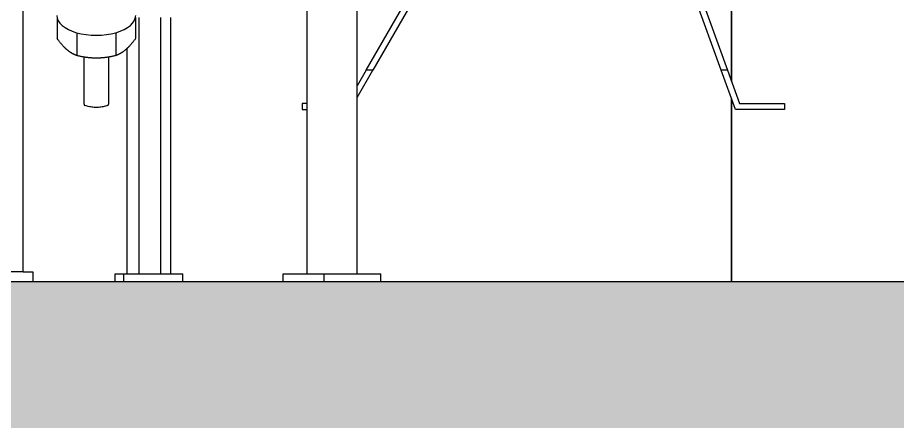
# Model space of a CAD drawing. Header units: millimetres. Extents: x 0 to 157650, y 0 to 89100.
# Drawn here: x 118054 to 120736, y 8704 to 9935 of the extents above; entities that cross this region are included whole.
import ezdxf

# ---------------------------------------------------------------- set-up
doc = ezdxf.new("R2010")
doc.units = ezdxf.units.MM
doc.header["$LTSCALE"] = 150
doc.layers.add('Hatch', color=7, linetype='Continuous', lineweight=18)
doc.layers.add('Visible', color=7, linetype='Continuous', lineweight=25)

msp = doc.modelspace()

# ---------------------------------------------------------------- hatches: boundary and pattern name
at = {"layer": 'Hatch'}
h = msp.add_hatch(dxfattribs=at)
h.set_pattern_fill('AR-CONC', color=256, scale=80.749152, angle=45, style=0)
h.set_pattern_definition([(95, (0, 0), (445.3736, 373.7128), [60.562, -666.1805]), (40, (0, 0), (-508.7133, 350.264), [48.4495, -532.9444]), (145.45144, (37.1, 31.14), (-63.3398, 723.977), [51.4697, -566.1663]), (91.1842, (-114.2, 114.2), (703.885, 514.8677), [90.843, -999.271]), (141.6356, (-55.5, 157.1), (-22.529, 1089.881), [77.2045, -849.25]), (36.1842, (-114.2, 114.2), (-22.529, 1089.881), [72.674, -799.4166]), (66, (-28.55, 142.75), (570.712, 110.9352), [60.562, -666.1805]), (11, (-28.55, 142.75), (-275.1193, 552.977), [48.4495, -532.9444]), (116.45144, (19, 152), (295.5927, 663.9122), [51.4697, -566.1663]), (82.5, (0, 0), (-183.13357, 197.0197), [0, -526.4845, 0, -541.0193, 0, -534.9631]), (52.5, (0, 0), (-74.9941, 375.41044), [0, -308.4618, 0, -514.3721, 0, -203.8916]), (12.5, (-127.33, -127.33), (317.68184, 291.92495), [0, -201.8729, 0, -629.8434, 0, -835.7537]), (2.5, (-184.43, -184.43), (275.831, 390.1474), [0, -262.4347, 0, -418.2806, 0, -593.5063])])
h.paths.add_polyline_path([(115730.4, 9130), (115730.4, 9280), (115430.4, 9280), (115430.4, 5830), (110030.4, 5830), (110030.4, 9280), (109730.4, 9280), (109730.4, 9130), (100487.7, 9130), (100487.7, 8830), (100487.7, 8530), (109730.4, 8530), (109730.4, 5530), (115730.4, 5530), (115730.4, 8530), (124973, 8530), (124973, 8830), (124973, 9130)])

# ---------------------------------------------------------------- linework, layer by layer
at = {"layer": 'Visible'}
for p, q in [((118070.4, 9160), (118070.4, 18394)), ((118936.3, 9154), (118936.3, 10954)), ((119088.6, 9154), (119088.6, 10954)), ((118424.3, 9154), (118424.3, 9934.8)), ((118490.4, 9154), (118490.4, 9934.8)), ((118521.3, 9154), (118521.3, 9934.8)), ((118387.8, 9154), (118387.8, 9841)), ((118070.4, 9160), (117590.4, 9160)), ((118070.4, 9160), (118100.4, 9160)), ((118100.4, 9160), (118100.4, 9130)), ((118351.5, 9154), (118377.9, 9154)), ((118351.5, 9130), (118351.5, 9154)), ((118377.9, 9154), (118557.6, 9154)), ((118377.9, 9130), (118377.9, 9154)), ((118557.6, 9130), (118557.6, 9154)), ((118863.9, 9154), (118988.2, 9154)), ((118863.9, 9130), (118863.9, 9154)), ((118988.2, 9130), (118988.2, 9154)), ((118988.2, 9154), (119161, 9154)), ((119161, 9130), (119161, 9154))]:
    msp.add_line(p, q, dxfattribs=at)
at = {"layer": 'Visible', "color": 9, "true_color": 0xc0c0c0}
for p, q in [((120230.4, 9740.9), (120230.4, 10078.2)), ((120230.4, 10078.2), (120230.4, 9740.9)), ((119116.5, 9775), (119263.7, 10030)), ((119284.5, 10030), (119137.2, 9775)), ((120198.8, 9775), (120106, 10030)), ((120125.1, 10030), (120217.9, 9775)), ((118174.3, 9935.4), (118174.3, 9870.9)), ((118413.3, 9935.4), (118413.3, 9870.9)), ((118234.1, 9888.8), (118234.1, 9819.2)), ((118353.6, 9888.8), (118353.6, 9819.2)), ((118256.3, 9671), (118256.3, 9814.4)), ((118331.3, 9814.4), (118331.3, 9671)), ((119116.5, 9775), (119088.6, 9726.8)), ((119088.6, 9690.8), (119137.2, 9775)), ((119137.2, 9775), (119116.5, 9775)), ((120217.9, 9775), (120198.8, 9775)), ((120242.5, 9655), (120198.8, 9775)), ((120217.9, 9775), (120255.1, 9673)), ((120230.4, 9130), (120230.4, 9688.3)), ((120230.4, 9688.3), (120230.4, 9130)), ((118921.6, 9673), (118921.6, 9655)), ((118936.3, 9673), (118921.6, 9673)), ((120255.1, 9673), (120391.6, 9673)), ((120391.6, 9673), (120391.6, 9655)), ((118921.6, 9655), (118936.3, 9655)), ((120391.6, 9655), (120242.5, 9655)), ((124973, 9130), (115730.4, 9130))]:
    msp.add_line(p, q, dxfattribs=at)
for centre, start, end in [((118260.8, 9671), 180, 250.6288), ((118326.8, 9671), 289.3712, 0)]:
    msp.add_arc(centre, 4.5, start, end, dxfattribs=at)
msp.add_ellipse((118293.8, 9940.8), major_axis=(-120, 0), ratio=0.5, start_param=0, end_param=3.141593, dxfattribs=at)
for points, weights in [([(118204.2, 9837), (118190.3, 9849), (118174.3, 9870.9)], [1.77816775413, 1.77816775413, 1.65050105335]), ([(118413.3, 9870.9), (118397.3, 9849), (118383.4, 9837)], [1.65050105335, 1.77816775413, 1.77816775413]), ([(118234.1, 9819.2), (118218, 9825), (118204.2, 9837)], [1.65050105335, 1.77816775413, 1.77816775413]), ([(118293.8, 9811.2), (118266.1, 9811.2), (118234.1, 9819.2)], [1.77816775413, 1.77816775413, 1.65050105335]), ([(118353.6, 9819.2), (118321.5, 9811.2), (118293.8, 9811.2)], [1.65050105335, 1.77816775413, 1.77816775413]), ([(118383.4, 9837), (118369.6, 9825), (118353.6, 9819.2)], [1.77816775413, 1.77816775413, 1.65050105335])]:
    msp.add_rational_spline(points, weights, degree=2, dxfattribs=at)
msp.add_open_spline([(118328.3, 9666.8), (118323.9, 9665.3), (118319.4, 9664), (118310.2, 9662.1), (118305.6, 9661.5), (118296.2, 9660.9), (118291.5, 9660.9), (118282.1, 9661.5), (118277.4, 9662.1), (118268.2, 9664), (118263.7, 9665.3), (118259.3, 9666.8)], degree=3, knots=[5.8975334, 5.8975334, 5.8975334, 5.8975334, 6.0517941, 6.0517941, 6.2060549, 6.2060549, 6.3603157, 6.3603157, 6.5145765, 6.5145765, 6.6688372, 6.6688372, 6.6688372, 6.6688372], dxfattribs=at)

doc.saveas('drawing.dxf')
